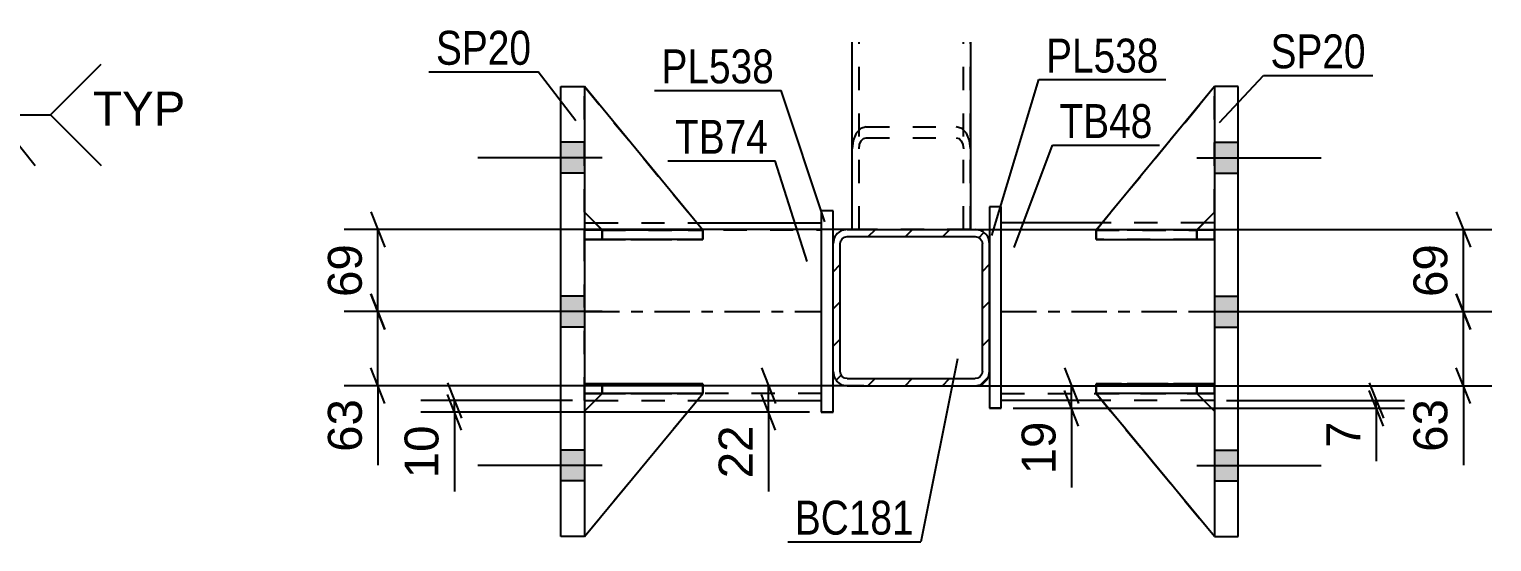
# Model space of a CAD drawing. Header units: millimetres. Extents: x 0 to 841, y 0 to 594.
# Drawn here: x 144.5 to 268, y 130.8 to 174.1 of the extents above; entities that cross this region are included whole.
import ezdxf

# ---------------------------------------------------------------- set-up
doc = ezdxf.new("R2010")
doc.units = ezdxf.units.MM
doc.linetypes.add('DXK_LINE_DOT2', pattern=[3.9198, 1.9599, -1.9599])
doc.linetypes.add('DXK_LINE_DOT3', pattern=[5.9187, 2.979, -0.9799, 0.9799, -0.9799])
doc.styles.add('Arial', font='ARIAL.TTF', dxfattribs={"height": 0.2})
doc.styles.add('Arial Narrow', font='ARIALN.TTF', dxfattribs={"height": 0.2})

# ---------------------------------------------------------------- blocks, each defined once
blk = doc.blocks.new('Part-317662454-5921 - 5846')
at = {"color": 7, "linetype": 'DXK_LINE_DOT2'}
for p, q in [((192.89, 143.31), (191.39, 141.81)), ((191.39, 131.22), (201.39, 143.31)), ((191.39, 141.81), (192.89, 143.31)), ((191.39, 131.22), (201.39, 143.31)), ((201.39, 143.31), (192.89, 143.31)), ((192.89, 143.31), (192.89, 143.31)), ((192.89, 143.31), (201.39, 143.31)), ((201.39, 143.31), (201.39, 143.31)), ((191.39, 141.81), (191.39, 131.22))]:
    blk.add_line(p, q, dxfattribs=at)
blk = doc.blocks.new('Part-317662454-5977 - 5846')
at = {"color": 2, "linetype": 'Continuous'}
for p, q in [((235.09, 157.72), (226.59, 157.72)), ((244.59, 157.72), (243.7, 157.72)), ((235.08, 142.72), (226.59, 142.72)), ((244.59, 142.72), (243.68, 142.72))]:
    blk.add_line(p, q, dxfattribs=at)
at = {"color": 7, "linetype": 'DXK_LINE_DOT2'}
for p, q in [((226.59, 142.72), (226.59, 157.72)), ((244.59, 157.12), (226.59, 157.12)), ((243.7, 157.72), (235.09, 157.72)), ((244.59, 157.72), (244.59, 142.72)), ((226.59, 143.32), (244.59, 143.32)), ((243.68, 142.72), (235.08, 142.72))]:
    blk.add_line(p, q, dxfattribs=at)
at = {"color": 7, "linetype": 'DXK_LINE_DOT3'}
blk.add_line((226.59, 150.22), (244.59, 150.22), dxfattribs=at)
blk = doc.blocks.new('Part-317662454-5913 - 5846')
at = {"color": 7, "linetype": 'DXK_LINE_DOT2'}
for p, q in [((234.59, 156.32), (234.59, 157.12)), ((234.59, 157.12), (243.09, 157.12)), ((244.59, 157.12), (234.59, 157.12)), ((243.09, 156.32), (243.09, 157.12)), ((243.09, 157.12), (244.59, 157.12)), ((244.59, 156.32), (244.59, 157.12)), ((244.59, 156.32), (244.59, 157.12)), ((244.59, 157.12), (244.59, 157.12)), ((243.09, 156.32), (234.59, 156.32)), ((234.59, 156.32), (244.59, 156.32)), ((244.59, 156.32), (243.09, 156.32)), ((244.59, 156.32), (244.59, 156.32))]:
    blk.add_line(p, q, dxfattribs=at)
blk = doc.blocks.new('Part-317662454-5922 - 5846')
at = {"color": 2, "linetype": 'Continuous'}
for p, q in [((192.89, 143.31), (191.39, 141.81)), ((191.39, 131.22), (201.39, 143.31)), ((201.39, 143.31), (192.89, 143.31)), ((192.89, 143.31), (192.89, 143.31)), ((201.39, 143.31), (201.39, 143.31))]:
    blk.add_line(p, q, dxfattribs=at)
at = {"color": 7, "linetype": 'DXK_LINE_DOT2'}
for p, q in [((191.39, 141.81), (192.89, 143.31)), ((191.39, 131.22), (201.39, 143.31)), ((192.89, 143.31), (201.39, 143.31)), ((191.39, 141.81), (191.39, 131.22))]:
    blk.add_line(p, q, dxfattribs=at)
blk = doc.blocks.new('Part-317662454-5978 - 5846')
at = {"color": 7, "linetype": 'DXK_LINE_DOT2'}
for p, q in [((234.59, 143.31), (243.09, 143.31)), ((244.59, 131.22), (234.59, 143.31)), ((234.59, 143.31), (234.59, 143.31)), ((243.09, 143.31), (234.59, 143.31)), ((234.59, 143.31), (244.59, 131.22)), ((243.09, 143.31), (244.59, 141.81)), ((243.09, 143.31), (243.09, 143.31)), ((244.59, 141.81), (243.09, 143.31)), ((244.59, 141.81), (244.59, 131.22))]:
    blk.add_line(p, q, dxfattribs=at)
blk = doc.blocks.new('Part-317662454-5914 - 5846')
at = {"color": 2, "linetype": 'Continuous'}
for p, q in [((234.59, 144.12), (244.59, 144.12)), ((234.59, 144.12), (234.59, 143.32)), ((244.59, 143.32), (234.59, 143.32)), ((244.59, 144.12), (244.59, 144.12)), ((244.59, 143.32), (244.59, 144.12))]:
    blk.add_line(p, q, dxfattribs=at)
at = {"color": 7, "linetype": 'DXK_LINE_DOT2'}
for p, q in [((243.09, 144.12), (234.59, 144.12)), ((234.59, 143.32), (243.09, 143.32)), ((244.59, 144.12), (243.09, 144.12)), ((243.09, 144.12), (243.09, 143.32)), ((243.09, 143.32), (244.59, 143.32)), ((244.59, 144.12), (244.59, 144.12))]:
    blk.add_line(p, q, dxfattribs=at)
blk = doc.blocks.new('Part-317662454-5979 - 5846')
at = {"color": 2, "linetype": 'Continuous'}
for p, q in [((234.59, 143.31), (234.59, 143.31)), ((243.09, 143.31), (234.59, 143.31)), ((244.59, 131.22), (234.59, 143.31)), ((243.09, 143.31), (243.09, 143.31)), ((243.09, 143.31), (244.59, 141.81))]:
    blk.add_line(p, q, dxfattribs=at)
at = {"color": 7, "linetype": 'DXK_LINE_DOT2'}
for p, q in [((234.59, 143.31), (243.09, 143.31)), ((244.59, 131.22), (234.59, 143.31)), ((243.09, 143.31), (244.59, 141.81)), ((244.59, 141.81), (244.59, 131.22))]:
    blk.add_line(p, q, dxfattribs=at)
blk = doc.blocks.new('Part-317662454-5915 - 5846')
at = {"color": 2, "linetype": 'Continuous'}
for p, q in [((234.6, 157.12), (234.59, 157.12)), ((234.59, 157.12), (234.59, 156.32)), ((244.59, 157.12), (235.84, 157.12)), ((244.59, 157.12), (244.59, 157.12)), ((244.59, 157.12), (244.59, 156.32)), ((234.59, 156.32), (244.59, 156.32))]:
    blk.add_line(p, q, dxfattribs=at)
at = {"color": 7, "linetype": 'DXK_LINE_DOT2'}
for p, q in [((235.84, 157.12), (234.6, 157.12)), ((243.09, 157.12), (234.6, 157.12)), ((243.09, 157.12), (244.59, 157.12)), ((243.09, 157.12), (243.09, 156.32)), ((244.59, 157.12), (244.59, 157.12)), ((234.59, 156.32), (243.09, 156.32)), ((243.09, 156.32), (244.59, 156.32))]:
    blk.add_line(p, q, dxfattribs=at)
blk = doc.blocks.new('Part-317662454-6044 - 5846')
at = {"color": 2, "linetype": 'Continuous'}
for p, q in [((212.39, 158.72), (211.39, 158.72)), ((211.39, 158.72), (211.39, 141.72)), ((212.39, 141.72), (212.39, 158.72)), ((211.39, 141.72), (212.39, 141.72))]:
    blk.add_line(p, q, dxfattribs=at)
at = {"color": 7, "linetype": 'DXK_LINE_DOT2'}
for p, q in [((212.39, 158.72), (211.39, 158.72)), ((212.39, 141.72), (211.39, 141.72))]:
    blk.add_line(p, q, dxfattribs=at)
blk = doc.blocks.new('Part-317662454-5980 - 5846')
at = {"color": 7, "linetype": 'DXK_LINE_DOT2'}
for p, q in [((244.59, 169.22), (234.59, 157.11)), ((234.59, 157.11), (244.59, 169.22)), ((244.59, 158.61), (244.59, 169.22)), ((243.09, 157.11), (244.59, 158.61)), ((243.09, 157.11), (244.59, 158.61)), ((234.59, 157.11), (243.09, 157.11)), ((234.59, 157.11), (234.59, 157.11)), ((243.09, 157.11), (234.59, 157.11)), ((243.09, 157.11), (243.09, 157.11))]:
    blk.add_line(p, q, dxfattribs=at)
blk = doc.blocks.new('Part-317662454-5920 - 5846')
at = {"color": 2, "linetype": 'Continuous'}
for p, q in [((191.39, 157.72), (192.28, 157.72)), ((200.88, 157.72), (211.39, 157.72)), ((191.39, 142.72), (192.29, 142.72)), ((200.9, 142.72), (211.39, 142.72))]:
    blk.add_line(p, q, dxfattribs=at)
at = {"color": 7, "linetype": 'DXK_LINE_DOT2'}
for p, q in [((191.39, 142.72), (191.39, 157.72)), ((191.39, 157.12), (211.39, 157.12)), ((192.28, 157.72), (200.88, 157.72)), ((211.39, 157.72), (211.39, 142.72)), ((211.39, 143.32), (191.39, 143.32)), ((192.29, 142.72), (200.9, 142.72))]:
    blk.add_line(p, q, dxfattribs=at)
at = {"color": 7, "linetype": 'DXK_LINE_DOT3'}
blk.add_line((191.39, 150.22), (211.39, 150.22), dxfattribs=at)
blk = doc.blocks.new('Part-317662454-5927 - 5846')
at = {"color": 2, "linetype": 'Continuous'}
for p, q in [((244.59, 169.22), (244.59, 131.22)), ((246.59, 169.22), (244.59, 169.22)), ((246.59, 131.22), (246.59, 169.22)), ((244.59, 131.22), (246.59, 131.22))]:
    blk.add_line(p, q, dxfattribs=at)
blk = doc.blocks.new('Part-317662454-5992 - 5846')
at = {"color": 2, "linetype": 'Continuous'}
for p, q in [((226.59, 159.06), (225.59, 159.06)), ((225.59, 159.06), (225.59, 142.06)), ((226.59, 142.06), (226.59, 159.06)), ((225.59, 142.06), (226.59, 142.06))]:
    blk.add_line(p, q, dxfattribs=at)
at = {"color": 7, "linetype": 'DXK_LINE_DOT2'}
for p, q in [((226.59, 159.06), (225.59, 159.06)), ((226.59, 142.06), (225.59, 142.06))]:
    blk.add_line(p, q, dxfattribs=at)
blk = doc.blocks.new('Part-317662454-5932 - 5846')
at = {"color": 2, "linetype": 'Continuous'}
for p, q in [((189.39, 131.22), (189.39, 169.22)), ((189.39, 169.22), (191.39, 169.22)), ((191.39, 169.22), (191.39, 131.22)), ((191.39, 131.22), (189.39, 131.22))]:
    blk.add_line(p, q, dxfattribs=at)
blk = doc.blocks.new('Part-317662454-5967 - 5846')
at = {"color": 7, "linetype": 'DXK_LINE_DOT2'}
for p, q in [((191.39, 158.61), (191.39, 169.22)), ((191.39, 169.22), (201.39, 157.11)), ((191.39, 169.22), (201.39, 157.11)), ((192.89, 157.11), (191.39, 158.61)), ((192.89, 157.11), (191.39, 158.61)), ((201.39, 157.11), (192.89, 157.11)), ((192.89, 157.11), (192.89, 157.11)), ((192.89, 157.11), (201.39, 157.11)), ((201.39, 157.11), (201.39, 157.11))]:
    blk.add_line(p, q, dxfattribs=at)
blk = doc.blocks.new('Part-317662454-5968 - 5846')
at = {"color": 2, "linetype": 'Continuous'}
for p, q in [((191.39, 169.22), (191.39, 169.22)), ((191.39, 169.22), (191.39, 169.22)), ((201.39, 157.11), (191.39, 169.22)), ((192.88, 157.12), (191.39, 158.61)), ((200.14, 157.11), (201.39, 157.11)), ((201.39, 157.11), (201.39, 157.11))]:
    blk.add_line(p, q, dxfattribs=at)
at = {"color": 7, "linetype": 'DXK_LINE_DOT2'}
for p, q in [((191.39, 158.61), (191.39, 169.22)), ((191.39, 169.22), (201.39, 157.11)), ((192.89, 157.11), (191.39, 158.61)), ((192.89, 157.11), (192.88, 157.12)), ((201.39, 157.11), (192.89, 157.11)), ((192.89, 157.11), (192.89, 157.11)), ((192.89, 157.11), (200.14, 157.11))]:
    blk.add_line(p, q, dxfattribs=at)
blk = doc.blocks.new('Part-317662454-5969 - 5846')
at = {"color": 7, "linetype": 'DXK_LINE_DOT2'}
for p, q in [((191.39, 144.12), (192.89, 144.12)), ((201.39, 144.12), (191.39, 144.12)), ((191.39, 144.12), (191.39, 144.12)), ((191.39, 144.12), (191.39, 143.32)), ((191.39, 144.12), (191.39, 143.32)), ((192.89, 143.32), (191.39, 143.32)), ((191.39, 143.32), (201.39, 143.32)), ((191.39, 143.32), (191.39, 143.32)), ((192.89, 144.12), (201.39, 144.12)), ((192.89, 144.12), (192.89, 143.32)), ((201.39, 143.32), (192.89, 143.32)), ((201.39, 144.12), (201.39, 143.32))]:
    blk.add_line(p, q, dxfattribs=at)
blk = doc.blocks.new('Part-317662454-5970 - 5846')
at = {"color": 7, "linetype": 'DXK_LINE_DOT2'}
for p, q in [((191.39, 157.12), (192.89, 157.12)), ((201.15, 157.12), (191.39, 157.12)), ((191.39, 157.12), (191.39, 157.12)), ((191.39, 157.12), (191.39, 156.32)), ((191.39, 157.12), (191.39, 156.32)), ((192.89, 157.12), (201.39, 157.12)), ((192.89, 157.12), (192.89, 156.32)), ((201.39, 157.12), (201.39, 156.32)), ((192.89, 156.32), (191.39, 156.32)), ((191.39, 156.32), (201.39, 156.32)), ((191.39, 156.32), (191.39, 156.32)), ((201.39, 156.32), (192.89, 156.32))]:
    blk.add_line(p, q, dxfattribs=at)
blk = doc.blocks.new('Part-317662454-5971 - 5846')
at = {"color": 2, "linetype": 'Continuous'}
for p, q in [((191.39, 143.32), (191.39, 144.12)), ((201.39, 144.12), (191.39, 144.12)), ((201.39, 143.32), (191.39, 143.32)), ((191.39, 143.32), (191.39, 143.32)), ((201.39, 143.32), (201.39, 144.12))]:
    blk.add_line(p, q, dxfattribs=at)
at = {"color": 7, "linetype": 'DXK_LINE_DOT2'}
for p, q in [((192.89, 144.12), (191.39, 144.12)), ((191.39, 143.32), (192.89, 143.32)), ((192.89, 143.32), (192.89, 144.12)), ((201.39, 144.12), (192.89, 144.12)), ((192.89, 143.32), (201.39, 143.32))]:
    blk.add_line(p, q, dxfattribs=at)
blk = doc.blocks.new('Part-317662454-5972 - 5846')
at = {"color": 2, "linetype": 'Continuous'}
for p, q in [((191.39, 156.32), (191.39, 157.12)), ((191.39, 157.12), (200.14, 157.12)), ((201.39, 157.12), (201.38, 157.12)), ((201.39, 156.32), (201.39, 157.12)), ((201.39, 156.32), (191.39, 156.32)), ((191.39, 156.32), (191.39, 156.32))]:
    blk.add_line(p, q, dxfattribs=at)
at = {"color": 7, "linetype": 'DXK_LINE_DOT2'}
for p, q in [((192.89, 157.12), (191.39, 157.12)), ((192.89, 156.32), (192.89, 157.12)), ((192.89, 157.12), (201.38, 157.12)), ((191.39, 156.32), (192.89, 156.32)), ((192.89, 156.32), (201.39, 156.32))]:
    blk.add_line(p, q, dxfattribs=at)
blk = doc.blocks.new('Part-317662454-5981 - 5846')
at = {"color": 2, "linetype": 'Continuous'}
for p, q in [((244.59, 169.22), (234.59, 157.11)), ((244.59, 169.22), (244.59, 169.22)), ((244.59, 169.22), (244.59, 169.22)), ((243.1, 157.12), (244.59, 158.61)), ((235.84, 157.11), (234.59, 157.11)), ((234.59, 157.11), (234.59, 157.11))]:
    blk.add_line(p, q, dxfattribs=at)
at = {"color": 7, "linetype": 'DXK_LINE_DOT2'}
for p, q in [((244.59, 169.22), (234.59, 157.11)), ((244.59, 158.61), (244.59, 169.22)), ((243.09, 157.11), (244.59, 158.61)), ((243.09, 157.11), (234.59, 157.11)), ((243.09, 157.11), (235.84, 157.11)), ((243.09, 157.11), (243.1, 157.12)), ((243.09, 157.11), (243.09, 157.11))]:
    blk.add_line(p, q, dxfattribs=at)
blk = doc.blocks.new('Part-317662454-5982 - 5846')
at = {"color": 7, "linetype": 'DXK_LINE_DOT2'}
for p, q in [((234.59, 143.32), (234.59, 144.12)), ((234.59, 144.12), (243.09, 144.12)), ((244.59, 144.12), (234.59, 144.12)), ((243.09, 143.32), (234.59, 143.32)), ((234.59, 143.32), (244.59, 143.32)), ((243.09, 143.32), (243.09, 144.12)), ((243.09, 144.12), (244.59, 144.12)), ((244.59, 143.32), (243.09, 143.32)), ((244.59, 143.32), (244.59, 144.12)), ((244.59, 143.32), (244.59, 144.12)), ((244.59, 144.12), (244.59, 144.12)), ((244.59, 143.32), (244.59, 143.32))]:
    blk.add_line(p, q, dxfattribs=at)
blk = doc.blocks.new('Part-317662454-5998 - 5846')
at = {"color": 7, "linetype": 'DXK_LINE_DOT2'}
for p, q in [((213.99, 157.16), (213.99, 172.99)), ((214.59, 157.16), (214.59, 172.99)), ((223.39, 157.16), (223.39, 172.99)), ((223.99, 157.16), (223.99, 172.99)), ((214.73, 165.69), (214.34, 165.29)), ((215.19, 165.83), (214.73, 165.69)), ((215.19, 165.83), (222.79, 165.83)), ((223.25, 165.69), (222.79, 165.83)), ((223.64, 165.29), (223.25, 165.69)), ((214.08, 164.68), (213.99, 163.97)), ((214.34, 165.29), (214.08, 164.68)), ((214.59, 163.97), (214.63, 164.33)), ((214.63, 164.33), (214.76, 164.63)), ((214.76, 164.63), (214.96, 164.83)), ((214.96, 164.83), (215.19, 164.9)), ((215.19, 164.9), (222.79, 164.9)), ((222.79, 164.9), (223.02, 164.83)), ((223.02, 164.83), (223.21, 164.63)), ((223.21, 164.63), (223.34, 164.33)), ((223.34, 164.33), (223.39, 163.97)), ((223.9, 164.68), (223.64, 165.29)), ((223.99, 163.97), (223.9, 164.68)), ((223.99, 157.16), (213.99, 157.16)), ((214.08, 157.16), (213.99, 157.16))]:
    blk.add_line(p, q, dxfattribs=at)
blk = doc.blocks.new('Part-317662454-5999 - 5846')
at = {"color": 2, "linetype": 'Continuous'}
for p, q in [((213.99, 157.16), (213.99, 172.99)), ((223.99, 172.99), (223.99, 157.16))]:
    blk.add_line(p, q, dxfattribs=at)
at = {"color": 7, "linetype": 'DXK_LINE_DOT2'}
for p, q in [((214.59, 157.16), (214.59, 172.99)), ((223.39, 157.16), (223.39, 172.99)), ((213.99, 157.16), (223.99, 157.16)), ((223.99, 157.16), (213.99, 157.16)), ((213.99, 157.16), (213.99, 157.16)), ((223.99, 157.16), (223.99, 157.16))]:
    blk.add_line(p, q, dxfattribs=at)
blk = doc.blocks.new('Bolt-317662454-6019 - 5846')
at = {"linetype": 'Continuous'}
for points in [[(246.59, 161.92), (246.59, 164.52), (244.59, 164.52), (244.59, 161.92)], [(246.59, 161.92), (246.59, 164.52), (244.59, 164.52), (244.59, 161.92)], [(246.59, 161.92), (246.59, 164.52), (244.59, 164.52), (244.59, 161.92)], [(246.59, 148.92), (246.59, 151.52), (244.59, 151.52), (244.59, 148.92)], [(246.59, 148.92), (246.59, 151.52), (244.59, 151.52), (244.59, 148.92)], [(246.59, 135.92), (246.59, 138.52), (244.59, 138.52), (244.59, 135.92)], [(246.59, 135.92), (246.59, 138.52), (244.59, 138.52), (244.59, 135.92)], [(246.59, 135.92), (246.59, 138.52), (244.59, 138.52), (244.59, 135.92)]]:
    blk.add_hatch(color=1, dxfattribs=at).paths.add_polyline_path(points)
at = {"color": 1, "linetype": 'Continuous'}
for p, q in [((244.59, 164.52), (246.59, 164.52)), ((244.59, 164.52), (246.59, 164.52)), ((244.59, 164.52), (246.59, 164.52)), ((243.09, 163.22), (253.59, 163.22)), ((243.09, 163.22), (253.59, 163.22)), ((243.09, 163.22), (253.59, 163.22)), ((244.59, 161.92), (246.59, 161.92)), ((244.59, 161.92), (246.59, 161.92)), ((244.59, 161.92), (246.59, 161.92)), ((244.59, 151.52), (246.59, 151.52)), ((244.59, 151.52), (246.59, 151.52)), ((243.09, 150.22), (253.59, 150.22)), ((243.09, 150.22), (253.59, 150.22)), ((244.59, 148.92), (246.59, 148.92)), ((244.59, 148.92), (246.59, 148.92)), ((244.59, 138.52), (246.59, 138.52)), ((244.59, 138.52), (246.59, 138.52)), ((244.59, 138.52), (246.59, 138.52)), ((243.09, 137.22), (253.59, 137.22)), ((243.09, 137.22), (253.59, 137.22)), ((243.09, 137.22), (253.59, 137.22)), ((244.59, 135.92), (246.59, 135.92)), ((244.59, 135.92), (246.59, 135.92)), ((244.59, 135.92), (246.59, 135.92))]:
    blk.add_line(p, q, dxfattribs=at)
blk = doc.blocks.new('Bolt-317662454-6020 - 5846')
at = {"linetype": 'Continuous'}
for points in [[(191.39, 161.92), (191.39, 164.52), (189.39, 164.52), (189.39, 161.92)], [(191.39, 161.92), (191.39, 164.52), (189.39, 164.52), (189.39, 161.92)], [(191.39, 161.92), (191.39, 164.52), (189.39, 164.52), (189.39, 161.92)], [(191.39, 148.92), (191.39, 151.52), (189.39, 151.52), (189.39, 148.92)], [(191.39, 148.92), (191.39, 151.52), (189.39, 151.52), (189.39, 148.92)], [(191.39, 135.92), (191.39, 138.52), (189.39, 138.52), (189.39, 135.92)], [(191.39, 135.92), (191.39, 138.52), (189.39, 138.52), (189.39, 135.92)], [(191.39, 135.92), (191.39, 138.52), (189.39, 138.52), (189.39, 135.92)]]:
    blk.add_hatch(color=1, dxfattribs=at).paths.add_polyline_path(points)
at = {"color": 1, "linetype": 'Continuous'}
for p, q in [((191.39, 164.52), (189.39, 164.52)), ((191.39, 164.52), (189.39, 164.52)), ((191.39, 164.52), (189.39, 164.52)), ((192.89, 163.22), (182.39, 163.22)), ((192.89, 163.22), (182.39, 163.22)), ((192.89, 163.22), (182.39, 163.22)), ((191.39, 161.92), (189.39, 161.92)), ((191.39, 161.92), (189.39, 161.92)), ((191.39, 161.92), (189.39, 161.92)), ((191.39, 151.52), (189.39, 151.52)), ((191.39, 151.52), (189.39, 151.52)), ((192.89, 150.22), (182.39, 150.22)), ((192.89, 150.22), (182.39, 150.22)), ((191.39, 148.92), (189.39, 148.92)), ((191.39, 148.92), (189.39, 148.92)), ((191.39, 138.52), (189.39, 138.52)), ((191.39, 138.52), (189.39, 138.52)), ((191.39, 138.52), (189.39, 138.52)), ((192.89, 137.22), (182.39, 137.22)), ((192.89, 137.22), (182.39, 137.22)), ((192.89, 137.22), (182.39, 137.22)), ((191.39, 135.92), (189.39, 135.92)), ((191.39, 135.92), (189.39, 135.92)), ((191.39, 135.92), (189.39, 135.92))]:
    blk.add_line(p, q, dxfattribs=at)
blk = doc.blocks.new('Part-317662454-6039 - 5846')
at = {"linetype": 'Continuous'}
h = blk.add_hatch(dxfattribs=at)
h.set_pattern_fill('', scale=0.7, style=0, pattern_type=0)
h.set_pattern_definition([(45, (224.847, 144.0497), (-1.57154, 1.57154), [])])
h.paths.add_polyline_path([(224.39, 143.96), (224.85, 144.05), (225.24, 144.31), (225.5, 144.7), (225.59, 145.16), (225.59, 155.96), (225.5, 156.42), (225.24, 156.81), (224.85, 157.07), (224.39, 157.16), (213.59, 157.16), (213.13, 157.07), (212.74, 156.81), (212.48, 156.42), (212.39, 155.96), (212.39, 145.16), (212.48, 144.7), (212.74, 144.31), (213.13, 144.05), (213.59, 143.96)])
h.paths.add_polyline_path([(213.59, 144.56), (213.36, 144.6), (213.16, 144.73), (213.03, 144.93), (212.99, 145.16), (212.99, 155.96), (213.03, 156.19), (213.16, 156.38), (213.36, 156.51), (213.59, 156.56), (224.39, 156.56), (224.62, 156.51), (224.81, 156.38), (224.94, 156.19), (224.99, 155.96), (224.99, 145.16), (224.94, 144.93), (224.81, 144.73), (224.62, 144.6), (224.39, 144.56)])
at = {"color": 2, "linetype": 'Continuous'}
for p, q in [((213.59, 157.16), (213.13, 157.07)), ((213.59, 157.16), (213.59, 157.16)), ((213.59, 157.16), (224.39, 157.16)), ((224.39, 157.16), (224.39, 157.16)), ((224.85, 157.07), (224.39, 157.16)), ((212.48, 156.42), (212.39, 155.96)), ((212.39, 155.96), (212.39, 155.96)), ((212.39, 145.16), (212.39, 155.96)), ((212.99, 155.96), (213.03, 156.19)), ((212.99, 155.96), (212.99, 155.96)), ((212.99, 145.16), (212.99, 155.96)), ((213.03, 156.19), (213.16, 156.38)), ((213.16, 156.38), (213.36, 156.51)), ((213.36, 156.51), (213.59, 156.56)), ((213.59, 156.56), (213.59, 156.56)), ((213.59, 156.56), (224.39, 156.56)), ((224.39, 156.56), (224.39, 156.56)), ((224.39, 156.56), (224.62, 156.51)), ((224.62, 156.51), (224.81, 156.38)), ((224.81, 156.38), (224.94, 156.19)), ((224.94, 156.19), (224.99, 155.96)), ((224.99, 155.96), (224.99, 155.96)), ((224.99, 145.16), (224.99, 155.96)), ((225.59, 155.96), (225.5, 156.42)), ((225.59, 155.96), (225.59, 155.96)), ((225.59, 145.16), (225.59, 155.96)), ((212.39, 145.16), (212.39, 145.16)), ((212.39, 145.16), (212.48, 144.7)), ((212.99, 145.16), (212.99, 145.16)), ((213.03, 144.93), (212.99, 145.16)), ((213.16, 144.73), (213.03, 144.93)), ((213.36, 144.6), (213.16, 144.73)), ((213.59, 144.56), (213.36, 144.6)), ((213.59, 144.56), (213.59, 144.56)), ((213.59, 144.56), (224.39, 144.56)), ((224.62, 144.6), (224.39, 144.56)), ((224.39, 144.56), (224.39, 144.56)), ((224.81, 144.73), (224.62, 144.6)), ((224.94, 144.93), (224.81, 144.73)), ((224.99, 145.16), (224.94, 144.93)), ((224.99, 145.16), (224.99, 145.16)), ((225.5, 144.7), (225.59, 145.16)), ((225.59, 145.16), (225.59, 145.16)), ((213.13, 144.05), (213.59, 143.96)), ((213.59, 143.96), (213.59, 143.96)), ((213.59, 143.96), (224.39, 143.96)), ((224.39, 143.96), (224.85, 144.05)), ((224.39, 143.96), (224.39, 143.96))]:
    blk.add_line(p, q, dxfattribs=at)
for centre, start, end in [((213.59, 155.96), 112.5, 157.5), ((224.39, 155.96), 22.5, 67.5), ((213.59, 145.16), 202.5, 247.5), ((224.39, 145.16), 292.5, 337.5)]:
    blk.add_arc(centre, 1.2, start, end, dxfattribs=at)
blk = doc.blocks.new('StraightDimension-317662454-6049 - 5846')
at = {"color": 7, "linetype": 'Continuous'}
for p, q in [((265, 158.66), (266.2, 155.66)), ((223.68, 157.16), (268, 157.16)), ((265.6, 150.22), (265.6, 157.16)), ((266.2, 148.72), (265, 151.72)), ((247.59, 150.22), (268, 150.22))]:
    blk.add_line(p, q, dxfattribs=at)
at = {"color": 0}
blk.add_wipeout([(264.85, 156.51), (260.65, 156.51), (260.65, 150.86), (264.85, 150.86)], dxfattribs=at)
at = {"color": 3, "style": 'Arial'}
blk.add_text('69', height=2.865, rotation=90.0002, dxfattribs=at).set_placement((264.25, 151.46))
blk = doc.blocks.new('StraightDimension-317662454-6105 - 5846')
at = {"color": 7, "linetype": 'Continuous'}
for p, q in [((206.34, 145.46), (207.54, 142.46)), ((214.98, 143.96), (204.09, 143.96)), ((206.94, 141.72), (206.94, 143.96)), ((207.54, 140.22), (206.34, 143.22)), ((210.39, 141.72), (204.09, 141.72)), ((206.94, 141.72), (206.94, 135.02)), ((206.94, 141.72), (206.94, 135.02))]:
    blk.add_line(p, q, dxfattribs=at)
at = {"color": 0}
blk.add_wipeout([(206.19, 141.2), (201.99, 141.2), (201.99, 135.55), (206.19, 135.55)], dxfattribs=at)
at = {"color": 3, "style": 'Arial'}
blk.add_text('22', height=2.865, rotation=90.0002, dxfattribs=at).set_placement((205.59, 136.15))
blk = doc.blocks.new('StraightDimension-317662454-6116 - 5846')
at = {"color": 7, "linetype": 'Continuous'}
for p, q in [((179.82, 144.22), (181.02, 141.22)), ((190.39, 142.72), (177.57, 142.72)), ((181.02, 140.22), (179.82, 143.22)), ((180.42, 141.72), (180.42, 142.72)), ((210.39, 141.72), (177.57, 141.72)), ((180.42, 141.72), (180.42, 135.02)), ((180.42, 141.72), (180.42, 135.02))]:
    blk.add_line(p, q, dxfattribs=at)
at = {"color": 0}
blk.add_wipeout([(179.67, 141.2), (175.47, 141.2), (175.47, 135.55), (179.67, 135.55)], dxfattribs=at)
at = {"color": 3, "style": 'Arial'}
blk.add_text('10', height=2.865, rotation=90.0002, dxfattribs=at).set_placement((179.07, 136.15))
blk = doc.blocks.new('StraightDimension-317662454-6127 - 5846')
at = {"color": 7, "linetype": 'Continuous'}
for p, q in [((257.65, 144.22), (258.85, 141.22)), ((258.85, 140.56), (257.65, 143.56)), ((227.59, 142.06), (260.65, 142.06)), ((245.59, 142.72), (260.65, 142.72)), ((258.25, 142.06), (258.25, 142.72)), ((258.25, 142.06), (258.25, 137.58)), ((258.25, 142.06), (258.25, 137.58))]:
    blk.add_line(p, q, dxfattribs=at)
at = {"color": 0}
blk.add_wipeout([(257.5, 141.53), (253.3, 141.53), (253.3, 138.11), (257.5, 138.11)], dxfattribs=at)
at = {"color": 3, "style": 'Arial'}
blk.add_text('7', height=2.87, rotation=90.0002, dxfattribs=at).set_placement((256.9, 138.71))
blk = doc.blocks.new('StraightDimension-317662454-6063 - 5846')
at = {"color": 7, "linetype": 'Continuous'}
for p, q in [((265, 151.72), (266.2, 148.72)), ((247.59, 150.22), (268, 150.22)), ((265.6, 143.96), (265.6, 150.22)), ((266.2, 142.46), (265, 145.46)), ((224.6, 143.96), (268, 143.96)), ((265.6, 143.96), (265.6, 137.26)), ((265.6, 143.96), (265.6, 137.26))]:
    blk.add_line(p, q, dxfattribs=at)
at = {"color": 0}
blk.add_wipeout([(264.85, 143.43), (260.65, 143.43), (260.65, 137.78), (264.85, 137.78)], dxfattribs=at)
at = {"color": 3, "style": 'Arial'}
blk.add_text('63', height=2.865, rotation=90.0002, dxfattribs=at).set_placement((264.25, 138.38))
blk = doc.blocks.new('StraightDimension-317662454-6091 - 5846')
at = {"color": 7, "linetype": 'Continuous'}
for p, q in [((173.35, 151.72), (174.55, 148.72)), ((188.39, 150.22), (171.1, 150.22)), ((173.95, 143.96), (173.95, 150.22)), ((174.55, 142.46), (173.35, 145.46)), ((213.73, 143.96), (171.1, 143.96)), ((173.95, 143.96), (173.95, 137.26)), ((173.95, 143.96), (173.95, 137.26))]:
    blk.add_line(p, q, dxfattribs=at)
at = {"color": 0}
blk.add_wipeout([(173.2, 143.43), (169, 143.43), (169, 137.78), (173.2, 137.78)], dxfattribs=at)
at = {"color": 3, "style": 'Arial'}
blk.add_text('63', height=2.865, rotation=90.0002, dxfattribs=at).set_placement((172.6, 138.38))
blk = doc.blocks.new('StraightDimension-317662454-6077 - 5846')
at = {"color": 7, "linetype": 'Continuous'}
for p, q in [((173.35, 158.66), (174.55, 155.66)), ((214.23, 157.16), (171.1, 157.16)), ((173.95, 150.22), (173.95, 157.16)), ((174.55, 148.72), (173.35, 151.72)), ((188.39, 150.22), (171.1, 150.22))]:
    blk.add_line(p, q, dxfattribs=at)
at = {"color": 0}
blk.add_wipeout([(173.2, 156.51), (169, 156.51), (169, 150.86), (173.2, 150.86)], dxfattribs=at)
at = {"color": 3, "style": 'Arial'}
blk.add_text('69', height=2.865, rotation=90.0002, dxfattribs=at).set_placement((172.6, 151.46))
blk = doc.blocks.new('StraightDimension-317662454-6138 - 5846')
at = {"color": 7, "linetype": 'Continuous'}
for p, q in [((231.92, 145.46), (233.12, 142.46)), ((224.01, 143.96), (234.92, 143.96)), ((233.12, 140.56), (231.92, 143.56)), ((232.52, 142.06), (232.52, 143.96)), ((227.59, 142.06), (234.92, 142.06)), ((232.52, 142.06), (232.52, 135.36)), ((232.52, 142.06), (232.52, 135.36))]:
    blk.add_line(p, q, dxfattribs=at)
at = {"color": 0}
blk.add_wipeout([(231.77, 141.53), (227.57, 141.53), (227.57, 135.88), (231.77, 135.88)], dxfattribs=at)
at = {"color": 3, "style": 'Arial'}
blk.add_text('19', height=2.865, rotation=90.0002, dxfattribs=at).set_placement((231.17, 136.48))
blk = doc.blocks.new('Mark-317662454-5923 - 5846')
at = {"color": 0}
blk.add_wipeout([(257.36, 170.77), (257.36, 173.77), (249.32, 173.77), (249.32, 170.77)], dxfattribs=at)
blk.add_wipeout([(257.36, 170.77), (257.36, 173.77), (249.32, 173.77), (249.32, 170.77)], dxfattribs=at)
at = {"color": 30, "linetype": 'Continuous'}
for p, q in [((245.02, 166.19), (248.72, 170.17)), ((248.72, 170.17), (257.96, 170.17))]:
    blk.add_line(p, q, dxfattribs=at)
at = {"color": 3, "style": 'Arial Narrow'}
blk.add_text('SP20', height=2.863, dxfattribs=at).set_placement((249.32, 170.77))
blk = doc.blocks.new('Mark-317662454-5916 - 5846')
at = {"color": 0}
blk.add_wipeout([(206.89, 163.55), (206.89, 166.55), (199.04, 166.55), (199.04, 163.55)], dxfattribs=at)
blk.add_wipeout([(206.89, 163.55), (206.89, 166.55), (199.04, 166.55), (199.04, 163.55)], dxfattribs=at)
at = {"color": 30, "linetype": 'Continuous'}
for p in [(198.44, 162.95), (210.2, 154.45)]:
    blk.add_line(p, (207.49, 162.95), dxfattribs=at)
at = {"color": 3, "style": 'Arial Narrow'}
blk.add_text('TB74', height=2.863, dxfattribs=at).set_placement((199.04, 163.55))
blk = doc.blocks.new('Mark-317662454-5928 - 5846')
at = {"color": 0}
blk.add_wipeout([(186.9, 171.07), (186.9, 174.07), (178.86, 174.07), (178.86, 171.07)], dxfattribs=at)
blk.add_wipeout([(186.9, 171.07), (186.9, 174.07), (178.86, 174.07), (178.86, 171.07)], dxfattribs=at)
at = {"color": 30, "linetype": 'Continuous'}
for p in [(178.26, 170.47), (190.68, 166.32)]:
    blk.add_line(p, (187.5, 170.47), dxfattribs=at)
at = {"color": 3, "style": 'Arial Narrow'}
blk.add_text('SP20', height=2.863, dxfattribs=at).set_placement((178.86, 171.07))
blk = doc.blocks.new('Mark-317662454-6035 - 5846')
at = {"color": 0}
blk.add_wipeout([(219.21, 131.39), (219.21, 134.39), (209.16, 134.39), (209.16, 131.39)], dxfattribs=at)
blk.add_wipeout([(219.21, 131.39), (219.21, 134.39), (209.16, 134.39), (209.16, 131.39)], dxfattribs=at)
at = {"color": 30, "linetype": 'Continuous'}
for p in [(222.88, 146.22), (208.56, 130.79)]:
    blk.add_line(p, (219.81, 130.79), dxfattribs=at)
at = {"color": 3, "style": 'Arial Narrow'}
blk.add_text('BC181', height=2.863, dxfattribs=at).set_placement((209.16, 131.39))
blk = doc.blocks.new('Mark-317662454-5973 - 5846')
at = {"color": 0}
blk.add_wipeout([(239.35, 164.88), (239.35, 167.88), (231.5, 167.88), (231.5, 164.88)], dxfattribs=at)
blk.add_wipeout([(239.35, 164.88), (239.35, 167.88), (231.5, 167.88), (231.5, 164.88)], dxfattribs=at)
at = {"color": 30, "linetype": 'Continuous'}
for p, q in [((227.67, 155.64), (230.9, 164.28)), ((230.9, 164.28), (239.95, 164.28))]:
    blk.add_line(p, q, dxfattribs=at)
at = {"color": 3, "style": 'Arial Narrow'}
blk.add_text('TB48', height=2.863, dxfattribs=at).set_placement((231.5, 164.88))
blk = doc.blocks.new('Mark-317662454-5988 - 5846')
at = {"color": 0}
blk.add_wipeout([(239.87, 170.41), (239.87, 173.41), (230.37, 173.41), (230.37, 170.41)], dxfattribs=at)
blk.add_wipeout([(239.87, 170.41), (239.87, 173.41), (230.37, 173.41), (230.37, 170.41)], dxfattribs=at)
at = {"color": 30, "linetype": 'Continuous'}
for p, q in [((225.79, 156.66), (229.77, 169.81)), ((229.77, 169.81), (240.47, 169.81))]:
    blk.add_line(p, q, dxfattribs=at)
at = {"color": 3, "style": 'Arial Narrow'}
blk.add_text('PL538', height=2.863, dxfattribs=at).set_placement((230.37, 170.41))
blk = doc.blocks.new('Mark-317662454-6040 - 5846')
at = {"color": 0}
blk.add_wipeout([(207.4, 169.5), (207.4, 172.5), (197.9, 172.5), (197.9, 169.5)], dxfattribs=at)
blk.add_wipeout([(207.4, 169.5), (207.4, 172.5), (197.9, 172.5), (197.9, 169.5)], dxfattribs=at)
at = {"color": 30, "linetype": 'Continuous'}
for p in [(197.3, 168.9), (211.69, 157.81)]:
    blk.add_line(p, (208, 168.9), dxfattribs=at)
at = {"color": 3, "style": 'Arial Narrow'}
blk.add_text('PL538', height=2.863, dxfattribs=at).set_placement((197.9, 169.5))
blk = doc.blocks.new('WeldMark-317662454-5336 - 5121')
at = {"linetype": 'Continuous'}
blk.add_hatch(color=30, dxfattribs=at).paths.add_polyline_path([(125.16, 156.64), (122.32, 155.42), (124.25, 157.83)])
at = {"color": 30, "linetype": 'Continuous'}
for p, q in [((122.32, 155.42), (137.31, 166.83)), ((137.31, 166.83), (146.31, 166.83))]:
    blk.add_line(p, q, dxfattribs=at)
at = {"color": 3, "linetype": 'Continuous'}
for q in [(145.03, 162.55), (141.6, 162.55)]:
    blk.add_line((141.6, 166.83), q, dxfattribs=at)
for start, end in [(90, 270), (270, 90)]:
    blk.add_arc((137.31, 166.83), 1.5, start, end, dxfattribs=at)
at = {"color": 0, "linetype": 'Continuous'}
blk.add_wipeout([(157.69, 165.93), (157.69, 168.93), (149.91, 168.93), (149.91, 165.93)], dxfattribs=at)
blk.add_wipeout([(157.69, 165.93), (157.69, 168.93), (149.91, 168.93), (149.91, 165.93)], dxfattribs=at)
at = {"color": 3, "linetype": 'Continuous'}
for q in [(150.6, 171.12), (150.6, 162.55)]:
    blk.add_line((146.31, 166.83), q, dxfattribs=at)
at = {"color": 3, "linetype": 'Continuous', "style": 'Arial'}
blk.add_text('TYP', height=2.865, dxfattribs=at).set_placement((149.91, 165.93))

msp = doc.modelspace()

# ---------------------------------------------------------------- block references
for name in ['Part-317662454-5998 - 5846', 'Part-317662454-5999 - 5846', 'WeldMark-317662454-5336 - 5121', 'Part-317662454-5932 - 5846', 'Part-317662454-5967 - 5846', 'Part-317662454-5968 - 5846', 'Part-317662454-5980 - 5846', 'Part-317662454-5981 - 5846', 'Part-317662454-5927 - 5846', 'Bolt-317662454-6020 - 5846', 'Bolt-317662454-6019 - 5846', 'Part-317662454-6044 - 5846', 'Part-317662454-5992 - 5846', 'Part-317662454-5920 - 5846', 'Part-317662454-5970 - 5846', 'Part-317662454-5972 - 5846', 'Part-317662454-6039 - 5846', 'Part-317662454-5977 - 5846', 'Part-317662454-5913 - 5846', 'Part-317662454-5915 - 5846', 'Part-317662454-5969 - 5846', 'Part-317662454-5971 - 5846', 'Part-317662454-5921 - 5846', 'Part-317662454-5922 - 5846', 'Part-317662454-5914 - 5846', 'Part-317662454-5982 - 5846', 'Part-317662454-5978 - 5846', 'Part-317662454-5979 - 5846']:
    msp.add_blockref(name, (0, 0))

# ---------------------------------------------------------------- next in the draw order: block references
for name in ['Mark-317662454-5928 - 5846', 'Mark-317662454-5923 - 5846', 'StraightDimension-317662454-6049 - 5846', 'StraightDimension-317662454-6105 - 5846', 'StraightDimension-317662454-6127 - 5846']:
    msp.add_blockref(name, (0, 0))

# ---------------------------------------------------------------- next in the draw order: block references
for name in ['Mark-317662454-5973 - 5846', 'StraightDimension-317662454-6063 - 5846', 'StraightDimension-317662454-6116 - 5846']:
    msp.add_blockref(name, (0, 0))

# ---------------------------------------------------------------- next in the draw order: block references
for name in ['Mark-317662454-5988 - 5846', 'StraightDimension-317662454-6091 - 5846', 'StraightDimension-317662454-6138 - 5846']:
    msp.add_blockref(name, (0, 0))

# ---------------------------------------------------------------- next in the draw order: block references
for name in ['StraightDimension-317662454-6077 - 5846', 'Mark-317662454-6035 - 5846']:
    msp.add_blockref(name, (0, 0))

# ---------------------------------------------------------------- next in the draw order: block references
msp.add_blockref('Mark-317662454-5916 - 5846', (0, 0))

# ---------------------------------------------------------------- next in the draw order: block references
msp.add_blockref('Mark-317662454-6040 - 5846', (0, 0))

doc.saveas('drawing.dxf')
